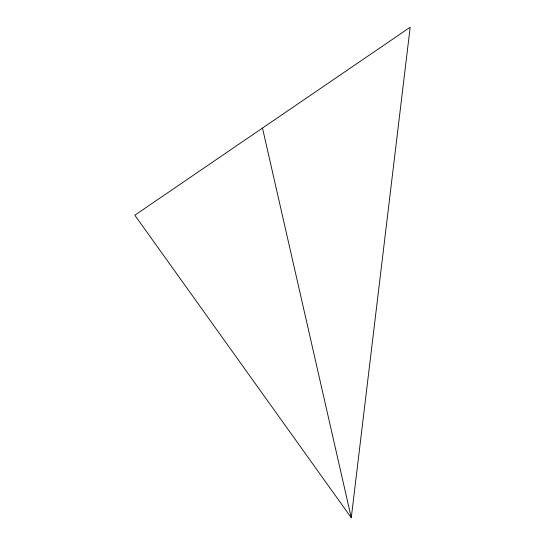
<?xml version="1.0" encoding="UTF-8"?>
<svg xmlns="http://www.w3.org/2000/svg" width="545" height="545" viewBox="0 0 545 545"><rect width="100%" height="100%" fill="white"/><g stroke="black" fill="none" stroke-linecap="round" stroke-linejoin="round"><path stroke-width="0.82" d="M351.28 517.75L410.174 27.25L134.826 215.214L351.28 517.75L262.486 128.068"/></g></svg>
